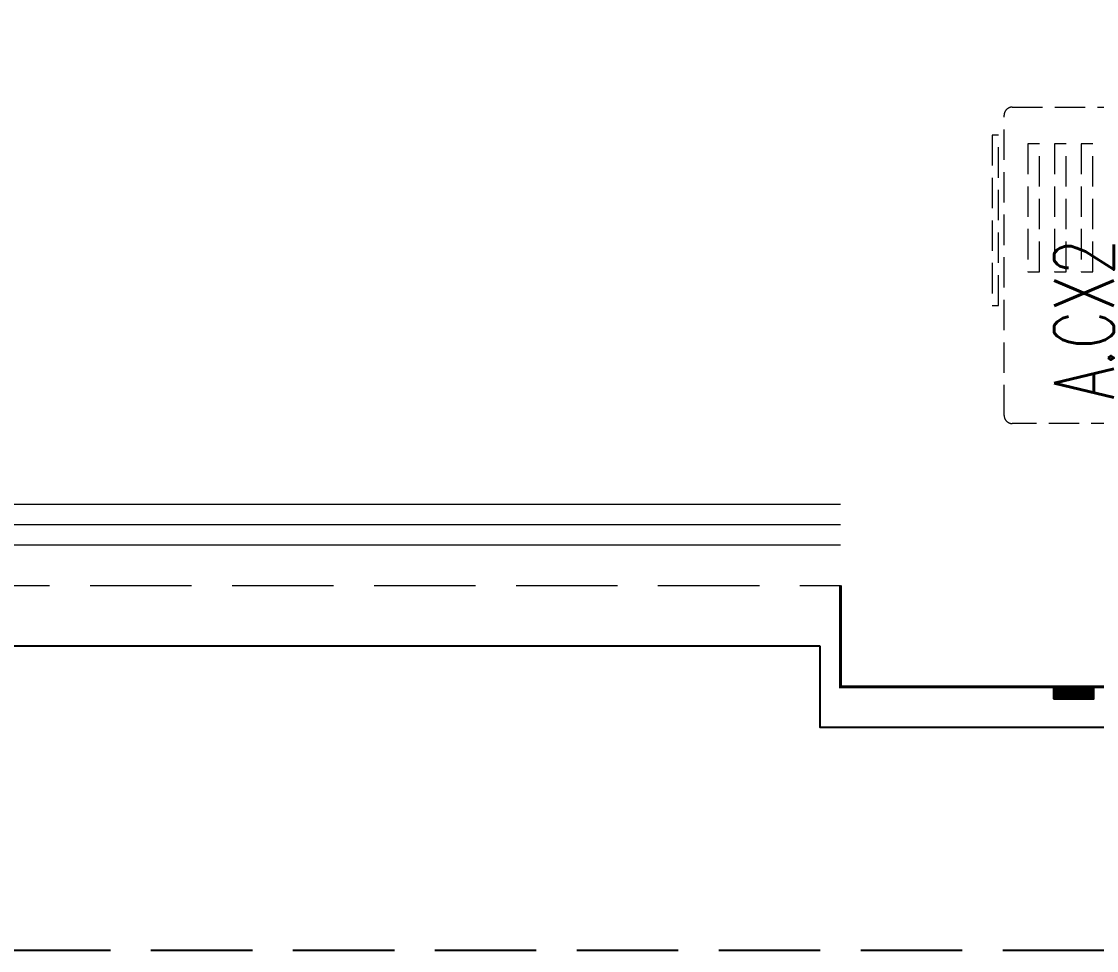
# Model space of a CAD drawing. Extents: x 3002737 to 4077523, y -995787 to -7267.
# Drawn here: x 3560035 to 3562686, y -786295 to -784005 of the extents above; entities that cross this region are included whole.
import ezdxf

# ---------------------------------------------------------------- set-up
doc = ezdxf.new("R2010")
doc.units = 0
doc.header["$LTSCALE"] = 1000
doc.header["$MEASUREMENT"] = 0
doc.linetypes.add('DASH', pattern=[0.35, 0.25, -0.1])
doc.layers.get('0').update_dxf_attribs({"linetype": 'CONTINUOUS'})
for name, color, linetype in [('!!电气', 1, 'CONTINUOUS'), ('卫生间', 6, 'CONTINUOUS'), ('看线', 185, 'CONTINUOUS'), ('立面', 73, 'CONTINUOUS'), ('铝合金', 144, 'CONTINUOUS')]:
    doc.layers.add(name, color=color, linetype=linetype)
for name, color, linetype, lineweight in [('平面-栏杆', 56, 'CONTINUOUS', 15), ('平面-看线', 252, 'CONTINUOUS', 15), ('平面-空调预留孔', 252, 'CONTINUOUS', 15)]:
    doc.layers.add(name, color=color, linetype=linetype, lineweight=lineweight)
doc.styles.add('_TCH_DIM', font='SIMPLEX', dxfattribs={"bigfont": 'GBCBIG'})

# ---------------------------------------------------------------- blocks, each defined once
blk = doc.blocks.new('A$C148B7D8E')
at = {"layer": '卫生间', "color": 252, "linetype": 'DASH'}
blk.add_lwpolyline([(16100, 14000), (16100, 15400), (7700, 15400), (7700, 10800), (7300, 10800), (7300, 10000), (900, 10000), (900, 9000), (-900, 9000), (-900, -900), (1750, -900), (1750, -2100), (23450, -2100), (23450, -900), (25100, -900)], dxfattribs=at)
blk = doc.blocks.new('fergve')
at = {"layer": '平面-空调预留孔', "color": 8, "linetype": 'DASH', "ltscale": 0.3}
for p, q in [((119062.7, 54987.6), (119062.7, 54977.6)), ((119435.6, 54977.6), (119435.6, 54987.6)), ((119072.7, 54967.6), (119425.6, 54967.6))]:
    blk.add_line(p, q, dxfattribs=at)
for points in [[(119666.7, 55326.8), (119246.8, 55326.8), (119246.8, 55311.6), (119666.7, 55311.6)], [(119645.5, 55239.2), (119330, 55239.2), (119330, 55210.2), (119645.5, 55210.2)], [(119645.5, 55173.4), (119330, 55173.4), (119330, 55144.4), (119645.5, 55144.4)], [(119645.5, 55107.6), (119330, 55107.6), (119330, 55078.6), (119645.5, 55078.6)]]:
    blk.add_lwpolyline(points, close=True, dxfattribs=at)
blk.add_lwpolyline([(119715.9, 54987.6), (118975.9, 54987.6, -0.414214), (118955.9, 55007.6), (118955.9, 55277.6, -0.414214), (118975.9, 55297.6), (119715.9, 55297.6, -0.414214), (119735.9, 55277.6), (119735.9, 55007.6, -0.414214)], format="xyb", close=True, dxfattribs=at)
for centre, start, end in [((119072.7, 54977.6), 180, 270), ((119425.6, 54977.6), 270, 0)]:
    blk.add_arc(centre, 10, start, end, dxfattribs=at)
at = {"layer": '平面-空调预留孔', "color": 8, "linetype": 'DASH', "ltscale": 0.3, "style": '_TCH_DIM', "width": 0.705882}
blk.add_text('A.CX2', height=146.88, dxfattribs=at).set_placement((119015.3, 55027.3))
blk = doc.blocks.new('GDGDRGDGDRGDR')
at = {"layer": '平面-空调预留孔', "rotation": 90}
blk.add_blockref('fergve', (522617.7, 322375.3), dxfattribs=at)
blk = doc.blocks.new('A$C66B635E3')
at = {"layer": '立面'}
h = blk.add_hatch(dxfattribs=at)
h.set_pattern_fill('ANSI31', color=252, scale=2)
h.set_pattern_definition([(45, (-841400.3096, -795945.463), (-2.24506403, 2.24506403), [])])
h.paths.add_polyline_path([(46825, -380), (46925, -380), (46925, -350), (46825, -350)])
at = {"color": 252, "const_width": 8}
blk.add_lwpolyline([(47450, -100), (47450, -400), (47350, -400), (47350, -350), (46300, -350), (46300, -100)], dxfattribs=at)
at = {"layer": '平面-栏杆', "color": 252}
for points in [[(41650, 50), (46300, 50)], [(41650, 0), (46300, 0)]]:
    blk.add_lwpolyline(points, dxfattribs=at)
at = {"layer": '平面-看线', "color": 252}
blk.add_lwpolyline([(41650, 100), (46300, 100)], dxfattribs=at)
at = {"layer": '平面-看线', "color": 252, "linetype": 'DASH'}
blk.add_lwpolyline([(41650, -100), (46300, -100)], dxfattribs=at)
at = {"layer": '看线', "color": 252}
blk.add_lwpolyline([(47450, 100), (47500, 100), (47500, -450), (46250, -450), (46250, -250)], dxfattribs=at)
at = {"layer": '看线', "color": 252, "ltscale": 0.5}
blk.add_lwpolyline([(46250, -250), (41650, -250)], dxfattribs=at)
at = {"layer": '立面', "color": 252}
blk.add_lwpolyline([(46825, -380), (46925, -380), (46925, -350), (46825, -350)], close=True, dxfattribs=at)
at = {"layer": '铝合金', "color": 252}
blk.add_lwpolyline([(46825, -380), (46925, -380), (46925, -350), (46825, -350)], close=True, dxfattribs=at)
at = {"color": 252, "xscale": -1}
blk.add_blockref('A$C148B7D8E', (50100, 1100), dxfattribs=at)
at = {"color": 252}
blk.add_blockref('GDGDRGDGDRGDR', (-420616.6, -441032.1), dxfattribs=at)

msp = doc.modelspace()

# ---------------------------------------------------------------- block references
at = {"layer": '!!电气'}
msp.add_blockref('A$C66B635E3', (3515754.3, -785295.1), dxfattribs=at)

doc.saveas('drawing.dxf')
